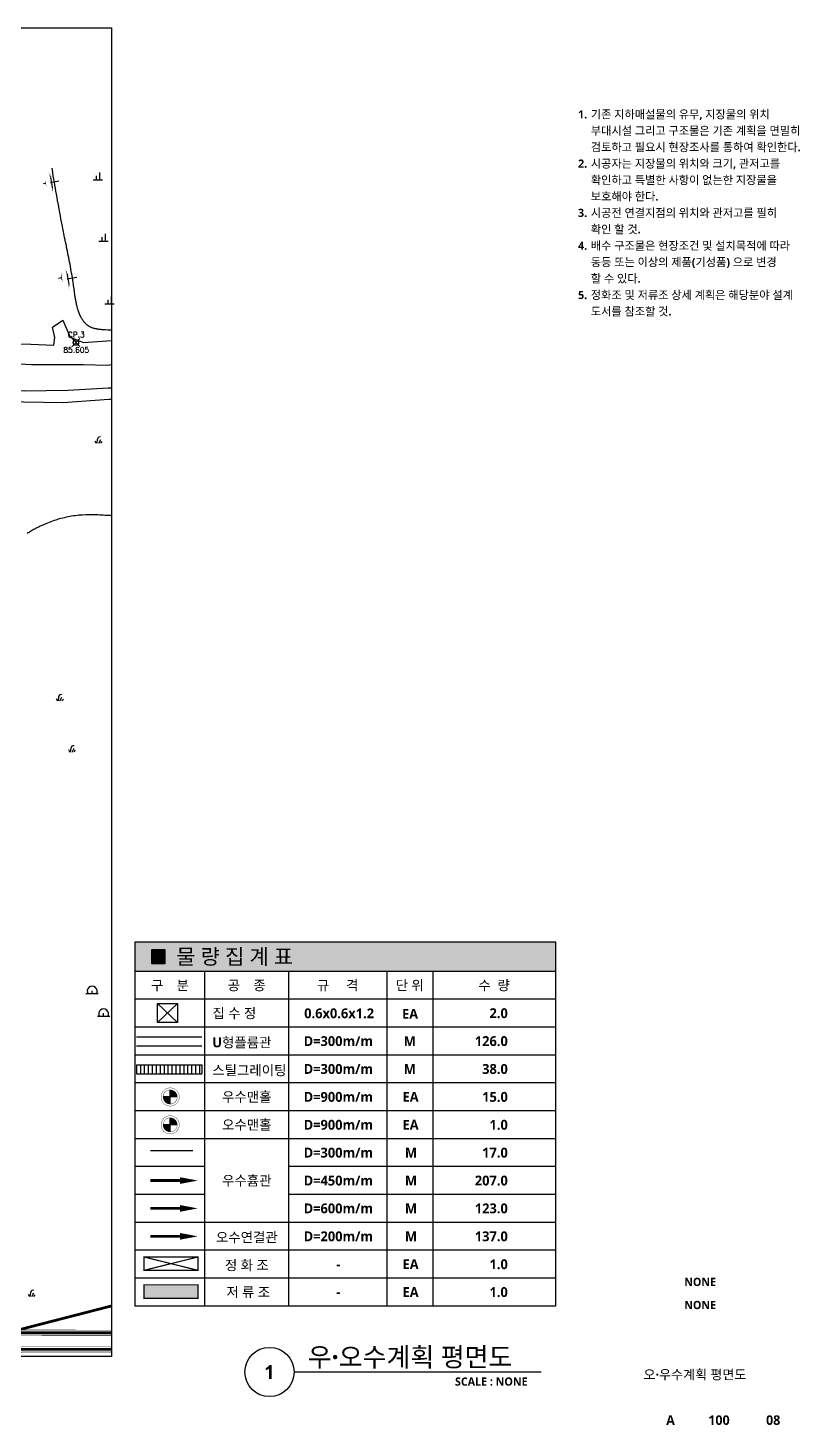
# Model space of a CAD drawing. Header units: inches. Extents: x 12 to 407, y 13 to 268.
# Drawn here: x 265.9 to 407, y 12.7 to 268 of the extents above; entities that cross this region are included whole.
import ezdxf
from ezdxf.enums import TextEntityAlignment as Align
from ezdxf.lldxf.tags import DXFTag

# ---------------------------------------------------------------- set-up
doc = ezdxf.new("R2010")
doc.units = ezdxf.units.IN
doc.header["$MEASUREMENT"] = 0
for name, pattern in [('CENTER', [2, 1.25, -0.25, 0.25, -0.25]), ('DASHED', [0.75, 0.5, -0.25]), ('PHANTOM2', [12.5, 10, -0.5, 0.5, -0.5, 0.5, -0.5])]:
    doc.linetypes.add(name, pattern=pattern)
for name, color, linetype in [('0-우수물량', 7, 'Continuous'), ('1-1CON', 35, 'Continuous'), ('1-ROAD', 1, 'Continuous'), ('1-SIM', 8, 'Continuous'), ('1-낙차구조물', 7, 'Continuous'), ('1-묘지', 4, 'Continuous'), ('1-물선', 5, 'Continuous'), ('1-측량기준점', 6, 'Continuous'), ('A-ANNO-TITL', 7, 'Continuous'), ('AA-XXXX-TXT1', 2, 'Continuous'), ('CE-SLOP-FILL', 1, 'Continuous'), ('CE_UNDER_LINE', 7, 'Continuous'), ('CL_BOX', 7, 'Continuous'), ('CL_TEXT', 7, 'Continuous'), ('NR', 7, 'Continuous'), ('Text', 7, 'Continuous'), ('가구1', 5, 'Continuous'), ('관경', 7, 'Continuous'), ('도로레벨', 5, 'Continuous'), ('사업부지', 7, 'Continuous'), ('성토옹벽', 6, 'Continuous'), ('솔리드', 7, 'PHANTOM2'), ('우수계통', 5, 'Continuous')]:
    doc.layers.add(name, color=color, linetype=linetype)
doc.styles.add('ghs', font='romans.shx', dxfattribs={"bigfont": 'ghs.shx'})
doc.styles.add('SH_대대리576', font='')
doc.styles.get('SH_대대리576').set_extended_font_data('NanumGothic', bold=True)
tags = doc.linetypes.add('HIDDEN2', pattern=[4.7625, 3.175, -1.5875]).pattern_tags.tags
tags[6:7] = [DXFTag(74, 4), DXFTag(75, 0), DXFTag(340, '0'), DXFTag(46, 1.0), DXFTag(50, 0.0), DXFTag(44, 0.0), DXFTag(45, 0.0)]
tags[4:5] = [DXFTag(74, 4), DXFTag(75, 0), DXFTag(340, '0'), DXFTag(46, 1.0), DXFTag(50, 0.0), DXFTag(44, 0.0), DXFTag(45, 0.0)]

# ---------------------------------------------------------------- blocks, each defined once
blk = doc.blocks.new('*U23')
at = {"layer": 'A-ANNO-TITL'}
blk.add_line((0, 0), (4517, 0), dxfattribs=at)
blk.add_circle((-450, 0), 450, dxfattribs=at)
at = {"layer": 'AA-XXXX-TXT1', "style": 'SH_대대리576'}
blk.add_attdef('DWG.TITLE', (250, 100), '', height=350, dxfattribs=at)
at = {"layer": 'AA-XXXX-TXT1', "color": 7, "style": 'SH_대대리576'}
blk.add_attdef('NO1', text='', height=300, dxfattribs=at).set_placement((-450, 0), align=Align.MIDDLE)
at = {"layer": 'AA-XXXX-TXT1', "style": 'SH_대대리576'}
blk.add_attdef('SCALE', text='', height=150, dxfattribs=at).set_placement((4267, -100), align=Align.TOP_RIGHT)
blk = doc.blocks.new('A$C33E82F04')
at = {"layer": '1-묘지', "color": 8, "linetype": 'Continuous'}
for p, q in [((1.5, 0), (0, 0)), ((0.75, 0), (0.75, 0.38))]:
    blk.add_line(p, q, dxfattribs=at)
blk.add_arc((0.76, 0.32), 0.6, 328.0265, 211.9735, dxfattribs=at)
blk = doc.blocks.new('A$C39EA40FB')
at = {"layer": '1-SIM'}
for p, q in [((0, 0.29), (0.17, 0)), ((0.27, 0), (0.33, 0.5)), ((0.33, 0.5), (0.48, 0.78)), ((0.47, 0), (0.71, 0.45)), ((0.48, 0.78), (0.69, 0.81)), ((0.71, 0.01), (0.88, 0.21))]:
    blk.add_line(p, q, dxfattribs=at)
blk = doc.blocks.new('A$C6F554C51')
at = {"layer": '1-SIM'}
for p, q in [((0.38, 0.48), (0.38, 0)), ((0.77, 0.89), (0.77, 0)), ((0, 0), (1.14, 0))]:
    blk.add_line(p, q, dxfattribs=at)

msp = doc.modelspace()

# ---------------------------------------------------------------- hatches: boundary and pattern name
at = {"layer": 'CL_BOX'}
msp.add_hatch(color=252, dxfattribs=at).paths.add_polyline_path([(362.29, 101.03), (285.48, 101.03), (285.48, 95.63), (362.29, 95.63)])
at = {"layer": 'CL_TEXT'}
msp.add_hatch(color=7, dxfattribs=at).paths.add_polyline_path([(288.48, 97.08), (290.98, 97.08), (290.98, 99.58), (288.48, 99.58)])
at = {"layer": '솔리드'}
msp.add_hatch(color=254, dxfattribs=at).paths.add_polyline_path([(287.09, 35.9), (296.95, 35.9), (296.95, 38.36), (287.09, 38.36)])
at = {"layer": '우수계통', "linetype": 'ByBlock'}
h = msp.add_hatch(color=256, dxfattribs=at)
h.paths.add_polyline_path([(291.87, 72.68), (293.17, 72.68, 0.414214), (291.87, 73.98)])
h.paths.add_polyline_path([(291.87, 71.39), (291.87, 72.68), (290.58, 72.68, 0.414214)])
h = msp.add_hatch(color=1, dxfattribs=at)
h.paths.add_polyline_path([(291.87, 67.59), (293.17, 67.59, 0.414214), (291.87, 68.88)])
h.paths.add_polyline_path([(291.87, 66.29), (291.87, 67.59), (290.58, 67.59, 0.414214)])

# ---------------------------------------------------------------- linework, layer by layer
at = {"color": 0}
for p, q in [((298.17, 95.63), (298.17, 34.48)), ((313.51, 95.63), (313.51, 34.48)), ((331.46, 95.63), (331.46, 34.48)), ((339.85, 95.63), (339.85, 34.48)), ((362.29, 90.54), (285.48, 90.54)), ((362.29, 85.44), (285.48, 85.44)), ((362.29, 80.34), (285.48, 80.34)), ((362.29, 75.25), (285.48, 75.25)), ((362.29, 70.15), (285.48, 70.15)), ((362.29, 65.06), (285.48, 65.06)), ((298.17, 59.96), (285.48, 59.96)), ((362.29, 59.96), (313.51, 59.96)), ((298.17, 54.86), (285.48, 54.86)), ((362.29, 54.86), (313.51, 54.86)), ((362.29, 54.86), (318.56, 54.86)), ((362.29, 49.77), (285.48, 49.77)), ((362.29, 49.77), (285.48, 49.77)), ((362.29, 44.67), (285.48, 44.67)), ((362.29, 44.67), (285.48, 44.67)), ((362.29, 39.58), (285.48, 39.58)), ((362.29, 39.58), (285.48, 39.58))]:
    msp.add_line(p, q, dxfattribs=at)
msp.add_lwpolyline([(18.83, 268.01), (281.15, 268.01), (281.15, 25.28), (18.83, 25.28)], close=True)
msp.add_lwpolyline([(18.83, 268.01), (281.15, 268.01), (281.15, 25.28), (18.83, 25.28)], close=True)
at = {"flags": 128}
msp.add_lwpolyline([(339.85, 95.63), (339.85, 90.54)], dxfattribs=at)
at = {"color": 5, "flags": 128}
for points in [[(293.21, 89.78), (289.53, 86.3)], [(289.53, 89.78), (293.21, 86.3)], [(285.71, 78.57), (285.71, 76.93)], [(286.43, 78.57), (286.43, 76.93)], [(287.15, 78.57), (287.15, 76.93)], [(287.87, 78.57), (287.87, 76.93)], [(288.59, 78.57), (288.59, 76.93)], [(289.31, 78.57), (289.31, 76.93)], [(290.03, 78.57), (290.03, 76.93)], [(290.75, 78.57), (290.75, 76.93)], [(291.47, 78.57), (291.47, 76.93)], [(292.19, 78.57), (292.19, 76.93)], [(292.91, 78.57), (292.91, 76.93)], [(293.63, 78.57), (293.63, 76.93)], [(294.35, 78.57), (294.35, 76.93)], [(295.07, 78.57), (295.07, 76.93)], [(295.79, 78.57), (295.79, 76.93)], [(296.51, 78.57), (296.51, 76.93)], [(297.23, 78.57), (297.23, 76.93)], [(297.65, 78.57), (297.65, 76.93)]]:
    msp.add_lwpolyline(points, dxfattribs=at)
at = {"color": 5, "linetype": 'DASHED', "ltscale": 3, "const_width": 0.216, "flags": 128}
msp.add_lwpolyline([(288.27, 62.87), (296.03, 62.87)], dxfattribs=at)
at = {"layer": '1-1CON', "color": 8, "linetype": 'Continuous'}
for points, elevation in [([(281.15, 212.76), (281.14, 212.76), (280.79, 212.78), (280.45, 212.8), (279.99, 212.84), (279.52, 212.87), (279.41, 212.88), (279.29, 212.89), (279.18, 212.9), (279.06, 212.91), (278.95, 212.93), (278.83, 212.94), (278.72, 212.95), (278.6, 212.97), (278.49, 212.99), (278.38, 213.01), (278.27, 213.03), (278.16, 213.05), (278.05, 213.08), (277.94, 213.11), (277.83, 213.14), (277.73, 213.17), (277.62, 213.21), (277.52, 213.25), (277.42, 213.29), (277.32, 213.34), (277.22, 213.39), (277.07, 213.47), (276.92, 213.57), (276.86, 213.61), (276.81, 213.65), (276.76, 213.69), (276.7, 213.73), (276.65, 213.77), (276.6, 213.82), (276.55, 213.86), (276.5, 213.91), (276.45, 213.96), (276.4, 214.01), (276.35, 214.06), (276.31, 214.11), (276.26, 214.16), (276.21, 214.21), (276.17, 214.26), (276.13, 214.32), (276.08, 214.37), (276.04, 214.43), (276, 214.48), (275.96, 214.54), (275.92, 214.59), (275.83, 214.72), (275.75, 214.86), (275.7, 214.93), (275.66, 215), (275.62, 215.08), (275.57, 215.16), (275.53, 215.23), (275.49, 215.31), (275.46, 215.39), (275.42, 215.47), (275.38, 215.54), (275.35, 215.62), (275.31, 215.7), (275.28, 215.78), (275.25, 215.86), (275.22, 215.94), (275.19, 216.03), (275.16, 216.11), (275.13, 216.19), (275.1, 216.27), (275.08, 216.35), (275.05, 216.43), (275.03, 216.52), (274.95, 216.76), (274.89, 217), (274.85, 217.16), (274.81, 217.32), (274.77, 217.48), (274.73, 217.64), (274.7, 217.8), (274.67, 217.96), (274.64, 218.12), (274.61, 218.28), (274.58, 218.44), (274.55, 218.6), (274.53, 218.77), (274.5, 218.93), (274.48, 219.09), (274.45, 219.26), (274.43, 219.42), (274.41, 219.58), (274.39, 219.74), (274.36, 219.91), (274.34, 220.07), (274.32, 220.23), (274.3, 220.4), (274.22, 220.97), (274.13, 221.55), (274.07, 221.96), (274, 222.37), (273.94, 222.78), (273.87, 223.19), (273.79, 223.6), (273.72, 224), (273.65, 224.41), (273.57, 224.82), (273.49, 225.23), (273.41, 225.63), (273.33, 226.04), (273.25, 226.45), (273.17, 226.85), (273.09, 227.26), (273, 227.67), (272.92, 228.07), (272.84, 228.48), (272.75, 228.89), (272.67, 229.29), (272.59, 229.7), (272.51, 230.11), (272.31, 231.07), (272.12, 232.03), (272.02, 232.59), (271.91, 233.14), (271.81, 233.7), (271.7, 234.26), (271.6, 234.82), (271.5, 235.38), (271.4, 235.93), (271.3, 236.49), (271.2, 237.05), (271.1, 237.61), (271, 238.17), (270.9, 238.73), (270.81, 239.29), (270.71, 239.85), (270.62, 240.41), (270.52, 240.97), (270.43, 241.53), (270.34, 242.09), (270.28, 242.4)], 60.5), ([(281.15, 178.9), (280.85, 178.91), (280.54, 178.92), (280.23, 178.94), (279.92, 178.95), (279.61, 178.97), (279.3, 178.98), (278.99, 179), (278.68, 179.02), (278.37, 179.03), (278.05, 179.04), (277.74, 179.05), (277.43, 179.05), (277.12, 179.05), (276.48, 179.04), (275.83, 179.01), (275.5, 178.99), (275.17, 178.96), (274.85, 178.93), (274.52, 178.89), (274.19, 178.84), (273.86, 178.79), (273.54, 178.74), (273.21, 178.67), (272.89, 178.61), (272.57, 178.53), (272.24, 178.46), (271.92, 178.37), (271.61, 178.29), (271.29, 178.19), (270.97, 178.1), (270.66, 177.99), (270.35, 177.89), (270.04, 177.77), (269.73, 177.66), (269.43, 177.54), (269.13, 177.41), (268.62, 177.19), (268.12, 176.95), (267.91, 176.86), (267.71, 176.76), (267.51, 176.66), (267.31, 176.55), (267.11, 176.45), (266.92, 176.34), (266.72, 176.23), (266.52, 176.12), (266.33, 176.01), (266.14, 175.89), (265.94, 175.78), (265.75, 175.66)], 67.5)]:
    msp.add_lwpolyline(points, dxfattribs=dict(at, elevation=elevation))
at = {"layer": '1-ROAD', "elevation": -109.41}
for points in [[(153.42, 247.34), (156.37, 241.92), (157.6, 240.21), (161.93, 238.86), (167.96, 236.2), (173.81, 233.62), (178.76, 230.59), (184.68, 226.14), (189.81, 222.34), (193.73, 220), (198.03, 217.23), (204.7, 214.88), (214.75, 212.04), (220.98, 210.5), (229.31, 209.02), (237.52, 208.31), (243.14, 207.92), (252.92, 207.28), (266.5, 206.52), (275.99, 206.5), (280.44, 206.39), (281.14, 206.49)], [(253.12, 210.64), (266.41, 210.26), (270.63, 210.03), (270.81, 211.46), (270.36, 213.33), (272.24, 214.63), (273.59, 211.51), (276.01, 210.51), (281.15, 210.91)]]:
    msp.add_lwpolyline(points, dxfattribs=at)
at = {"layer": '1-낙차구조물', "elevation": -109.41}
msp.add_lwpolyline([(281.15, 203.56), (281.15, 203.56)], dxfattribs=at)
at = {"layer": '1-물선', "elevation": -109.41}
for points in [[(147, 258), (147.86, 257.26), (150.55, 247.79), (152.65, 242.04), (154.9, 238.38), (158.2, 236.49), (163.4, 234.07), (168.16, 231.85), (171.98, 229.83), (177.19, 225.79), (181.08, 220.93), (187.7, 217.04), (196.72, 213.37), (210.76, 209.61), (224.4, 205.92), (238.11, 203.75), (251.09, 202.84), (265.2, 201.68), (273.22, 201.8), (280.56, 202.24), (281.15, 202.26)], [(146.5, 257.68), (145.94, 256.71), (148.65, 247.17), (150.84, 241.16), (153.46, 236.9), (157.28, 234.71), (162.55, 232.25), (167.27, 230.06), (170.89, 228.15), (175.77, 224.35), (179.75, 219.39), (186.82, 215.24), (196.08, 211.47), (210.24, 207.68), (223.98, 203.96), (237.89, 201.76), (250.93, 200.84), (265.04, 199.69), (272.34, 199.56), (280.67, 200.2), (281.15, 200.21)]]:
    msp.add_lwpolyline(points, dxfattribs=at)
at = {"layer": '1-측량기준점'}
for p, q in [((273.94, 209.83, -109.41), (275.35, 211.24, -109.41)), ((275.35, 209.83, -109.41), (273.94, 211.24, -109.41))]:
    msp.add_line(p, q, dxfattribs=at)
msp.add_circle((274.64, 210.54, -109.41), 0.5, dxfattribs=at)
at = {"layer": 'CE-SLOP-FILL', "color": 5}
msp.add_lwpolyline([(289.53, 89.78), (293.21, 89.78), (293.21, 86.3), (289.53, 86.3)], close=True, dxfattribs=at)
at = {"layer": 'CE_UNDER_LINE', "color": 7, "linetype": 'HIDDEN2', "ltscale": 0.5, "const_width": 0.216}
for points in [[(287.09, 41), (296.95, 41), (296.95, 43.45), (287.09, 43.45)], [(287.09, 35.9), (296.95, 35.9), (296.95, 38.36), (287.09, 38.36)]]:
    msp.add_lwpolyline(points, close=True, dxfattribs=at)
for points in [[(296.95, 43.45), (287.09, 41)], [(287.09, 43.45), (296.95, 41)]]:
    msp.add_lwpolyline(points, dxfattribs=at)
at = {"layer": 'CL_BOX', "color": 130}
msp.add_line((362.29, 95.63), (285.48, 95.63), dxfattribs=at)
msp.add_lwpolyline([(285.48, 101.03), (362.29, 101.03), (362.29, 95.63), (285.48, 95.63)], close=True, dxfattribs=at)
for points in [[(362.29, 95.63), (362.29, 34.48), (285.48, 34.48), (285.48, 95.63)], [(362.29, 34.48), (285.48, 34.48)], [(362.29, 34.48), (285.48, 34.48)]]:
    msp.add_lwpolyline(points, dxfattribs=at)
at = {"layer": 'CL_TEXT', "color": 7}
msp.add_lwpolyline([(288.48, 97.08), (290.98, 97.08), (290.98, 99.58), (288.48, 99.58)], close=True, dxfattribs=at)
at = {"layer": 'NR', "linetype": 'Continuous'}
for p, q in [((271.52, 240, -109.41), (270, 239.74, -109.41)), ((268.73, 239.59, -109.41), (269.15, 239.66, -109.41)), ((271.46, 222.29, -109.41), (272.09, 222.4, -109.41)), ((274.79, 222.42, -109.41), (273.02, 222.11, -109.41))]:
    msp.add_line(p, q, dxfattribs=at)
for points in [[(269.05, 240.08, -109.41), (269.2, 239.23, -109.41), (269.02, 240.07, -109.41), (269.17, 239.23, -109.41)], [(269.06, 240.21, -109.41), (269.25, 239.11, -109.41), (269.03, 240.21, -109.41), (269.22, 239.1, -109.41)], [(270.33, 237.82, -109.41), (269.67, 241.66, -109.41), (270.43, 237.83, -109.41), (269.77, 241.68, -109.41)], [(270.35, 238.28, -109.41), (269.85, 241.23, -109.41), (270.46, 238.3, -109.41), (269.95, 241.25, -109.41)], [(270.38, 238.74, -109.41), (270.02, 240.81, -109.41), (270.48, 238.76, -109.41), (270.13, 240.83, -109.41)], [(269.04, 239.95, -109.41), (269.15, 239.35, -109.41), (269.01, 239.94, -109.41), (269.12, 239.35, -109.41)], [(271.93, 222.83, -109.41), (272.08, 221.94, -109.41), (271.89, 222.82, -109.41), (272.03, 221.93, -109.41)], [(271.94, 223.02, -109.41), (272.15, 221.76, -109.41), (271.9, 223.02, -109.41), (272.11, 221.75, -109.41)], [(271.95, 223.22, -109.41), (272.23, 221.58, -109.41), (271.91, 223.21, -109.41), (272.19, 221.57, -109.41)], [(273.35, 220.19, -109.41), (272.69, 224.03, -109.41), (273.45, 220.21, -109.41), (272.79, 224.05, -109.41)], [(273.38, 220.65, -109.41), (272.87, 223.61, -109.41), (273.48, 220.67, -109.41), (272.97, 223.63, -109.41)], [(273.4, 221.11, -109.41), (273.05, 223.18, -109.41), (273.51, 221.13, -109.41), (273.15, 223.2, -109.41)]]:
    msp.add_solid(points, dxfattribs=at)
at = {"layer": '가구1', "color": 8, "linetype": 'CENTER', "ltscale": 3, "const_width": 0.5, "elevation": -109.41, "flags": 128}
msp.add_lwpolyline([(281.15, 34.5), (264.02, 30.09), (260.26, 28.53), (253.53, 35.29), (214.56, 31.32), (197.8, 41.11), (191.08, 48.6), (184.19, 53.99), (177.04, 57.09), (165.84, 59.61), (158.42, 62.6), (155.21, 63.86), (152.28, 65.03), (150.61, 74.87), (143.59, 81.93), (135.49, 88.42), (125.28, 99.14), (121.3, 106.34), (119.49, 109.6), (106.02, 123.77), (103.15, 131.07), (102.65, 143.59), (105.71, 155.46), (112.54, 166.2), (116.37, 173.53), (117.93, 181.38), (116.18, 187.17), (116.18, 194.04), (116.18, 224.68), (116.91, 225.95), (99.9, 230.31), (83.99, 234.48), (82.91, 235.21), (82.91, 166.77), (74.68, 167.16), (43.68, 45.24), (42.69, 43.16), (34.19, 25.28)], dxfattribs=at)
at = {"layer": '관경', "color": 5, "linetype": 'ByBlock'}
for points in [[(285.71, 83.67), (297.65, 83.67)], [(285.71, 82.03), (297.65, 82.03)], [(285.71, 78.57), (297.65, 78.57)], [(285.71, 76.93), (297.65, 76.93)]]:
    msp.add_lwpolyline(points, dxfattribs=at)
at = {"layer": '관경', "color": 5, "linetype": 'ByBlock', "const_width": 0.514, "flags": 128}
msp.add_lwpolyline([(295.01, 57.41), (288.23, 57.41)], dxfattribs=at)
at = {"layer": '관경', "color": 4, "linetype": 'ByBlock', "const_width": 0.514, "flags": 128}
msp.add_lwpolyline([(295.01, 52.32), (288.23, 52.32)], dxfattribs=at)
at = {"layer": '관경', "color": 1, "linetype": 'CENTER', "ltscale": 3, "const_width": 0.514, "flags": 128}
msp.add_lwpolyline([(295.01, 47.22), (288.23, 47.22)], dxfattribs=at)
at = {"layer": '도로레벨', "color": 5, "linetype": 'Continuous'}
msp.add_lwpolyline([(296.92, 57.41, 0, 1.23, 0), (293.66, 57.41, 1.23, 1.23, 0)], format="xyseb", dxfattribs=at)
at = {"layer": '도로레벨', "color": 4, "linetype": 'Continuous'}
msp.add_lwpolyline([(296.92, 52.32, 0, 1.23, 0), (293.66, 52.32, 1.23, 1.23, 0)], format="xyseb", dxfattribs=at)
at = {"layer": '도로레벨', "color": 1, "linetype": 'Continuous'}
msp.add_lwpolyline([(296.92, 47.22, 0, 1.23, 0), (293.66, 47.22, 1.23, 1.23, 0)], format="xyseb", dxfattribs=at)
at = {"layer": '사업부지', "color": 8, "linetype": 'PHANTOM2', "ltscale": 10, "const_width": 0.3, "elevation": -109.41, "flags": 128}
msp.add_lwpolyline([(281.15, 34.5), (264.02, 30.09), (260.26, 28.53), (253.53, 35.29), (214.56, 31.32), (197.8, 41.11), (191.08, 48.6), (184.19, 53.99), (177.04, 57.09), (165.84, 59.61), (158.42, 62.6), (155.21, 63.86), (152.28, 65.03), (150.61, 74.87), (143.59, 81.93), (135.49, 88.42), (125.28, 99.14), (121.3, 106.34), (119.49, 109.6), (106.02, 123.77), (103.15, 131.07), (102.65, 143.59), (105.71, 155.46), (112.54, 166.2), (116.37, 173.53), (117.93, 181.38), (116.18, 187.17), (116.18, 194.04), (116.18, 224.68), (116.91, 225.95), (99.9, 230.31), (83.99, 234.48), (82.91, 235.21), (82.91, 166.77), (74.68, 167.16), (43.68, 45.24), (42.69, 43.16), (34.19, 25.28)], dxfattribs=at)
at = {"layer": '성토옹벽', "color": 8, "linetype": 'CENTER', "ltscale": 2, "const_width": 0.5, "elevation": -109.41, "flags": 128}
for points in [[(215.74, 28.04), (239.56, 25.03), (260.96, 25.03), (264.71, 26.59), (281.15, 26.58)], [(239.59, 28.03), (260.36, 28.03), (264.12, 29.59), (281.15, 29.58)]]:
    msp.add_lwpolyline(points, dxfattribs=at)
at = {"layer": '성토옹벽', "color": 8, "linetype": 'Continuous', "ltscale": 10, "const_width": 0.1, "elevation": -109.41, "flags": 128}
for points in [[(215.8, 28.53), (239.59, 25.53), (260.86, 25.53), (264.61, 27.09), (281.15, 27.08)], [(239.59, 28.53), (260.26, 28.53), (264.02, 30.09), (281.15, 30.08)], [(239.59, 27.53), (260.46, 27.53), (264.22, 29.09), (281.15, 29.08)], [(262.86, 25.28), (264.81, 26.09), (281.15, 26.08)]]:
    msp.add_lwpolyline(points, dxfattribs=at)
at = {"layer": '우수계통', "flags": 128}
for points, const_width in [([(290.21, 72.68, 1), (293.54, 72.68, 1)], 0.0555), ([(290.58, 72.68, 1), (293.17, 72.68, 1)], 0.0617)]:
    msp.add_lwpolyline(points, format="xyb", close=True, dxfattribs=dict(at, const_width=const_width))
at = {"layer": '우수계통', "linetype": 'ByBlock'}
for points in [[(293.17, 72.68), (290.58, 72.68)], [(291.87, 71.39), (291.87, 73.98)], [(291.87, 66.29), (291.87, 68.88)]]:
    msp.add_lwpolyline(points, dxfattribs=at)
at = {"layer": '우수계통', "color": 1, "flags": 128}
for points, const_width in [([(290.21, 67.59, 1), (293.54, 67.59, 1)], 0.0555), ([(290.58, 67.59, 1), (293.17, 67.59, 1)], 0.0617)]:
    msp.add_lwpolyline(points, format="xyb", close=True, dxfattribs=dict(at, const_width=const_width))
at = {"layer": '우수계통', "color": 1, "linetype": 'ByBlock'}
msp.add_lwpolyline([(293.17, 67.59), (290.58, 67.59)], dxfattribs=at)

# ---------------------------------------------------------------- block references
ref = msp.add_blockref('*U23', (314.52, 22.43), dxfattribs=dict(xscale=0.01, yscale=0.01, zscale=0.01))
ref.add_attrib('SCALE', 'SCALE : NONE', dxfattribs={"layer": 'A-ANNO-TITL', "height": 1.5, "style": 'SH_대대리576'}).set_placement((357.19, 21.43), align=Align.TOP_RIGHT)
ref.add_attrib('DWG.TITLE', '우·오수계획 평면도', (317.02, 23.43), dxfattribs={"layer": 'A-ANNO-TITL', "height": 3.479, "style": 'SH_대대리576'})
ref.add_attrib('NO1', '1', dxfattribs={"layer": 'A-ANNO-TITL', "color": 7, "height": 2.5, "style": 'SH_대대리576'}).set_placement((310.02, 22.43), align=Align.MIDDLE)
at = {"layer": '1-SIM', "xscale": 1.5, "yscale": 1.5, "zscale": 1.5}
for name, p in [('A$C6F554C51', (277.8, 240.24, -109.41)), ('A$C6F554C51', (278.81, 229.06, -109.41)), ('A$C6F554C51', (279.93, 217.63, -109.41)), ('A$C39EA40FB', (278.11, 192.14, -109.41)), ('A$C39EA40FB', (271.03, 145.08, -109.41)), ('A$C39EA40FB', (273.28, 135.71, -109.41)), ('A$C39EA40FB', (265.9, 36.23, -109.41))]:
    msp.add_blockref(name, p, dxfattribs=at)
at = {"layer": '1-묘지', "xscale": 1.5, "yscale": 1.5, "zscale": 1.5}
for p in [(276.48, 91.53, -109.41), (278.57, 87.4, -109.41)]:
    msp.add_blockref('A$C33E82F04', p, dxfattribs=at)

# ---------------------------------------------------------------- texts
at = {"layer": '0-우수물량', "style": 'SH_대대리576'}
for s, p in [('집 수 정', (299.61, 87.08)), ('U형플륨관', (299.57, 81.75)), ('스틸그레이팅', (299.57, 76.65))]:
    msp.add_text(s, height=1.8, dxfattribs=at).set_placement(p)
at = {"layer": '0-우수물량', "color": 7, "style": 'SH_대대리576'}
msp.add_text('0.6x0.6x1.2', height=1.8, dxfattribs=at).set_placement((322.75, 87.07), align=Align.CENTER)
at = {"layer": '0-우수물량', "style": 'SH_대대리576'}
for s, p in [('EA', (335.71, 86.96)), ('M', (335.66, 81.98)), ('M', (335.66, 76.88))]:
    msp.add_text(s, height=1.8, dxfattribs=at).set_placement(p, align=Align.CENTER)
at = {"layer": '1-측량기준점', "extrusion": (2.79293e-06, -1.90342e-05, 1), "style": 'ghs'}
for s, p in [('CP.3', (274.71, 211.47, -109.41)), ('85.605', (274.71, 208.68, -109.41))]:
    msp.add_text(s, height=1, dxfattribs=at).set_placement(p, align=Align.CENTER)
at = {"layer": 'A-ANNO-TITL', "style": 'SH_대대리576'}
for s, p in [('1.', (367.25, 252.22)), ('2.', (367.25, 243.22)), ('3.', (367.25, 234.22)), ('4.', (367.25, 228.22)), ('5.', (367.25, 219.22))]:
    msp.add_text(s, height=1.5, dxfattribs=at).set_placement(p, align=Align.MIDDLE_CENTER)
for s, p in [('기존 지하매설물의 유무, 지장물의 위치', (368.75, 252.22)), ('부대시설 그리고 구조물은 기존 계획을 면밀히', (368.75, 249.22)), ('검토하고 필요시 현장조사를 통하여 확인한다.', (368.75, 246.22)), ('시공자는 지장물의 위치와 크기, 관저고를', (368.75, 243.22)), ('확인하고 특별한 사항이 없는한 지장물을 ', (368.75, 240.22)), ('보호해야 한다.', (368.75, 237.22)), ('시공전 연결지점의 위치와 관저고를 필히', (368.75, 234.22)), ('확인 할 것.', (368.75, 231.22)), ('배수 구조물은 현장조건 및 설치목적에 따라', (368.75, 228.22)), ('동등 또는 이상의 제품(기성품) 으로 변경', (368.75, 225.22)), ('할 수 있다.', (368.75, 222.22)), ('정화조 및 저류조 상세 계획은 해당분야 설계', (368.75, 219.22)), ('도서를 참조할 것.', (368.75, 216.22))]:
    msp.add_text(s, height=1.5, dxfattribs=at).set_placement(p, align=Align.MIDDLE_LEFT)
for s, height, p in [('NONE', 1.5, (388.73, 38.89)), ('NONE', 1.5, (388.73, 34.67)), ('오·우수계획 평면도', 1.75, (387.78, 21.99)), ('A', 1.75, (383.31, 13.64)), ('100', 1.75, (392.17, 13.64)), ('08', 1.75, (402.08, 13.64))]:
    msp.add_text(s, height=height, dxfattribs=at).set_placement(p, align=Align.MIDDLE)
at = {"layer": 'CL_TEXT', "color": 7, "style": 'SH_대대리576'}
msp.add_text('물 량 집 계 표', height=2.8, dxfattribs=at).set_placement((292.98, 98.33), align=Align.MIDDLE_LEFT)
at = {"layer": 'Text', "color": 7, "style": 'SH_대대리576'}
msp.add_text('구    분', height=1.8, dxfattribs=at).set_placement((291.83, 93.08), align=Align.MIDDLE_CENTER)
at = {"layer": 'Text', "color": 0, "style": 'SH_대대리576'}
for s, p in [('공    종', (305.84, 93.08)), ('규     격', (322.49, 93.08)), ('단 위', (335.65, 93.08)), ('수  량', (351.07, 93.08)), ('D=300m/m', (322.61, 82.89)), ('D=300m/m', (322.61, 77.8)), ('우수맨홀', (305.88, 72.7)), ('D=900m/m', (322.61, 72.7)), ('EA', (335.81, 72.7)), ('오수맨홀', (305.88, 67.6)), ('D=900m/m', (322.61, 67.6)), ('EA', (335.81, 67.6)), ('D=300m/m', (322.61, 62.51)), ('M', (335.89, 62.51)), ('우수흄관', (305.88, 57.41)), ('D=450m/m', (322.61, 57.41)), ('M', (335.89, 57.41)), ('D=600m/m', (322.61, 52.32)), ('M', (335.89, 52.32)), ('오수연결관', (305.88, 47.04)), ('D=200m/m', (322.61, 47.22)), ('M', (335.89, 47.22)), ('정 화 조', (305.88, 41.94)), ('-', (322.61, 42.12)), ('EA', (335.81, 42.12)), ('저 류 조', (306.15, 37.03)), ('-', (322.61, 37.03)), ('EA', (335.81, 37.03))]:
    msp.add_text(s, height=1.8, dxfattribs=at).set_placement(p, align=Align.MIDDLE_CENTER)
for s, p in [('2.0', (353.58, 87.99)), ('126.0', (353.58, 82.89)), ('38.0', (353.58, 77.8)), ('15.0', (353.58, 72.7)), ('1.0', (353.58, 67.6)), ('17.0', (353.58, 62.51)), ('207.0', (353.58, 57.41)), ('123.0', (353.58, 52.32)), ('1.0', (353.58, 42.12)), ('1.0', (353.58, 37.03))]:
    msp.add_text(s, height=1.8, dxfattribs=at).set_placement(p, align=Align.MIDDLE_RIGHT)
at = {"layer": 'Text', "color": 7, "style": 'SH_대대리576'}
msp.add_text('137.0', height=1.8, dxfattribs=at).set_placement((353.58, 47.22), align=Align.MIDDLE_RIGHT)

doc.saveas('drawing.dxf')
